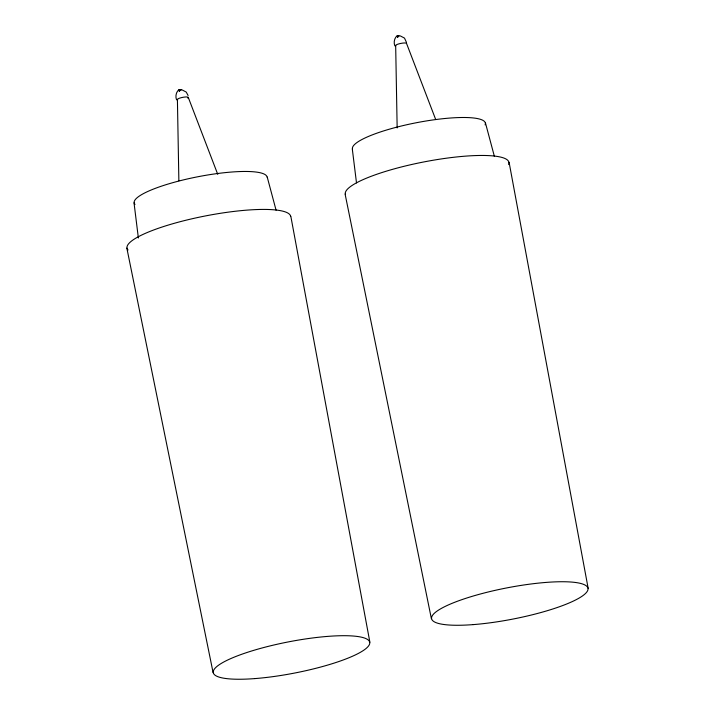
<?xml version="1.0" encoding="UTF-8"?>
<svg xmlns="http://www.w3.org/2000/svg" width="715" height="715" viewBox="0 0 715 715"><rect width="100%" height="100%" fill="white"/><g stroke="black" fill="none" stroke-linecap="round" stroke-linejoin="round"><path stroke-width="1.07" d="M397.2 35.75L399.426 35.848A7.499 4.674 69.7 0 0 397.585 37.538L397.2 35.75A7.552 5.729 -87.3 0 0 394.823 45.867M178.929 89.715L181.163 89.822A7.499 4.674 69.7 0 0 179.313 91.502L178.929 89.715A7.552 5.729 -87.3 0 0 176.551 99.841M400.266 35.893L404.502 38.101L406.504 42.471M181.994 89.858L186.231 92.065L188.081 95.497M406.54 43.427L435.632 119.342M188.268 97.392L217.753 174.344M485.494 123.078L494.342 156.201M267.222 177.043L276.07 210.165M345.113 194.131L431.386 618.707M126.841 248.096L213.115 672.672M509.098 162.323L588.159 588.302M290.826 216.296L369.887 642.267M352.298 148.908L356.499 182.924M134.027 202.872L138.37 237.997M395.672 45.528L397.156 127.914M177.409 99.501L178.866 180.77M180.502 90.349A7.561 6.015 -85.5 0 1 181.154 89.813M135.01 204.401A67.684 13.496 -11 0 1 194.051 177.517A67.684 13.496 -11 0 1 267.07 177.07M177.633 99.734A5.523 1.099 -11 0 1 183.317 97.24A5.523 1.099 -11 0 1 187.688 98.044M128.048 249.973A83.324 16.615 -11 0 1 200.736 216.877A83.324 16.615 -11 0 1 290.639 216.332M395.753 45.653A5.523 1.099 -11 0 1 400.909 43.392A5.523 1.099 -11 0 1 406.513 43.57M352.45 148.872A67.684 13.496 -11 0 1 420.626 121.934A67.684 13.496 -11 0 1 485.119 124.866M345.3 194.087A83.324 16.615 -11 0 1 429.232 160.929A83.324 16.615 -11 0 1 508.642 164.53M254.871 678.589A79.66 15.882 -11 0 0 369.709 642.302A79.66 15.882 -11 0 0 249.919 651.526A79.66 15.882 -11 0 0 254.871 678.589M473.142 624.615A79.66 15.882 -11 0 0 587.98 588.338A79.66 15.882 -11 0 0 468.191 597.561A79.66 15.882 -11 0 0 473.142 624.615"/></g></svg>
